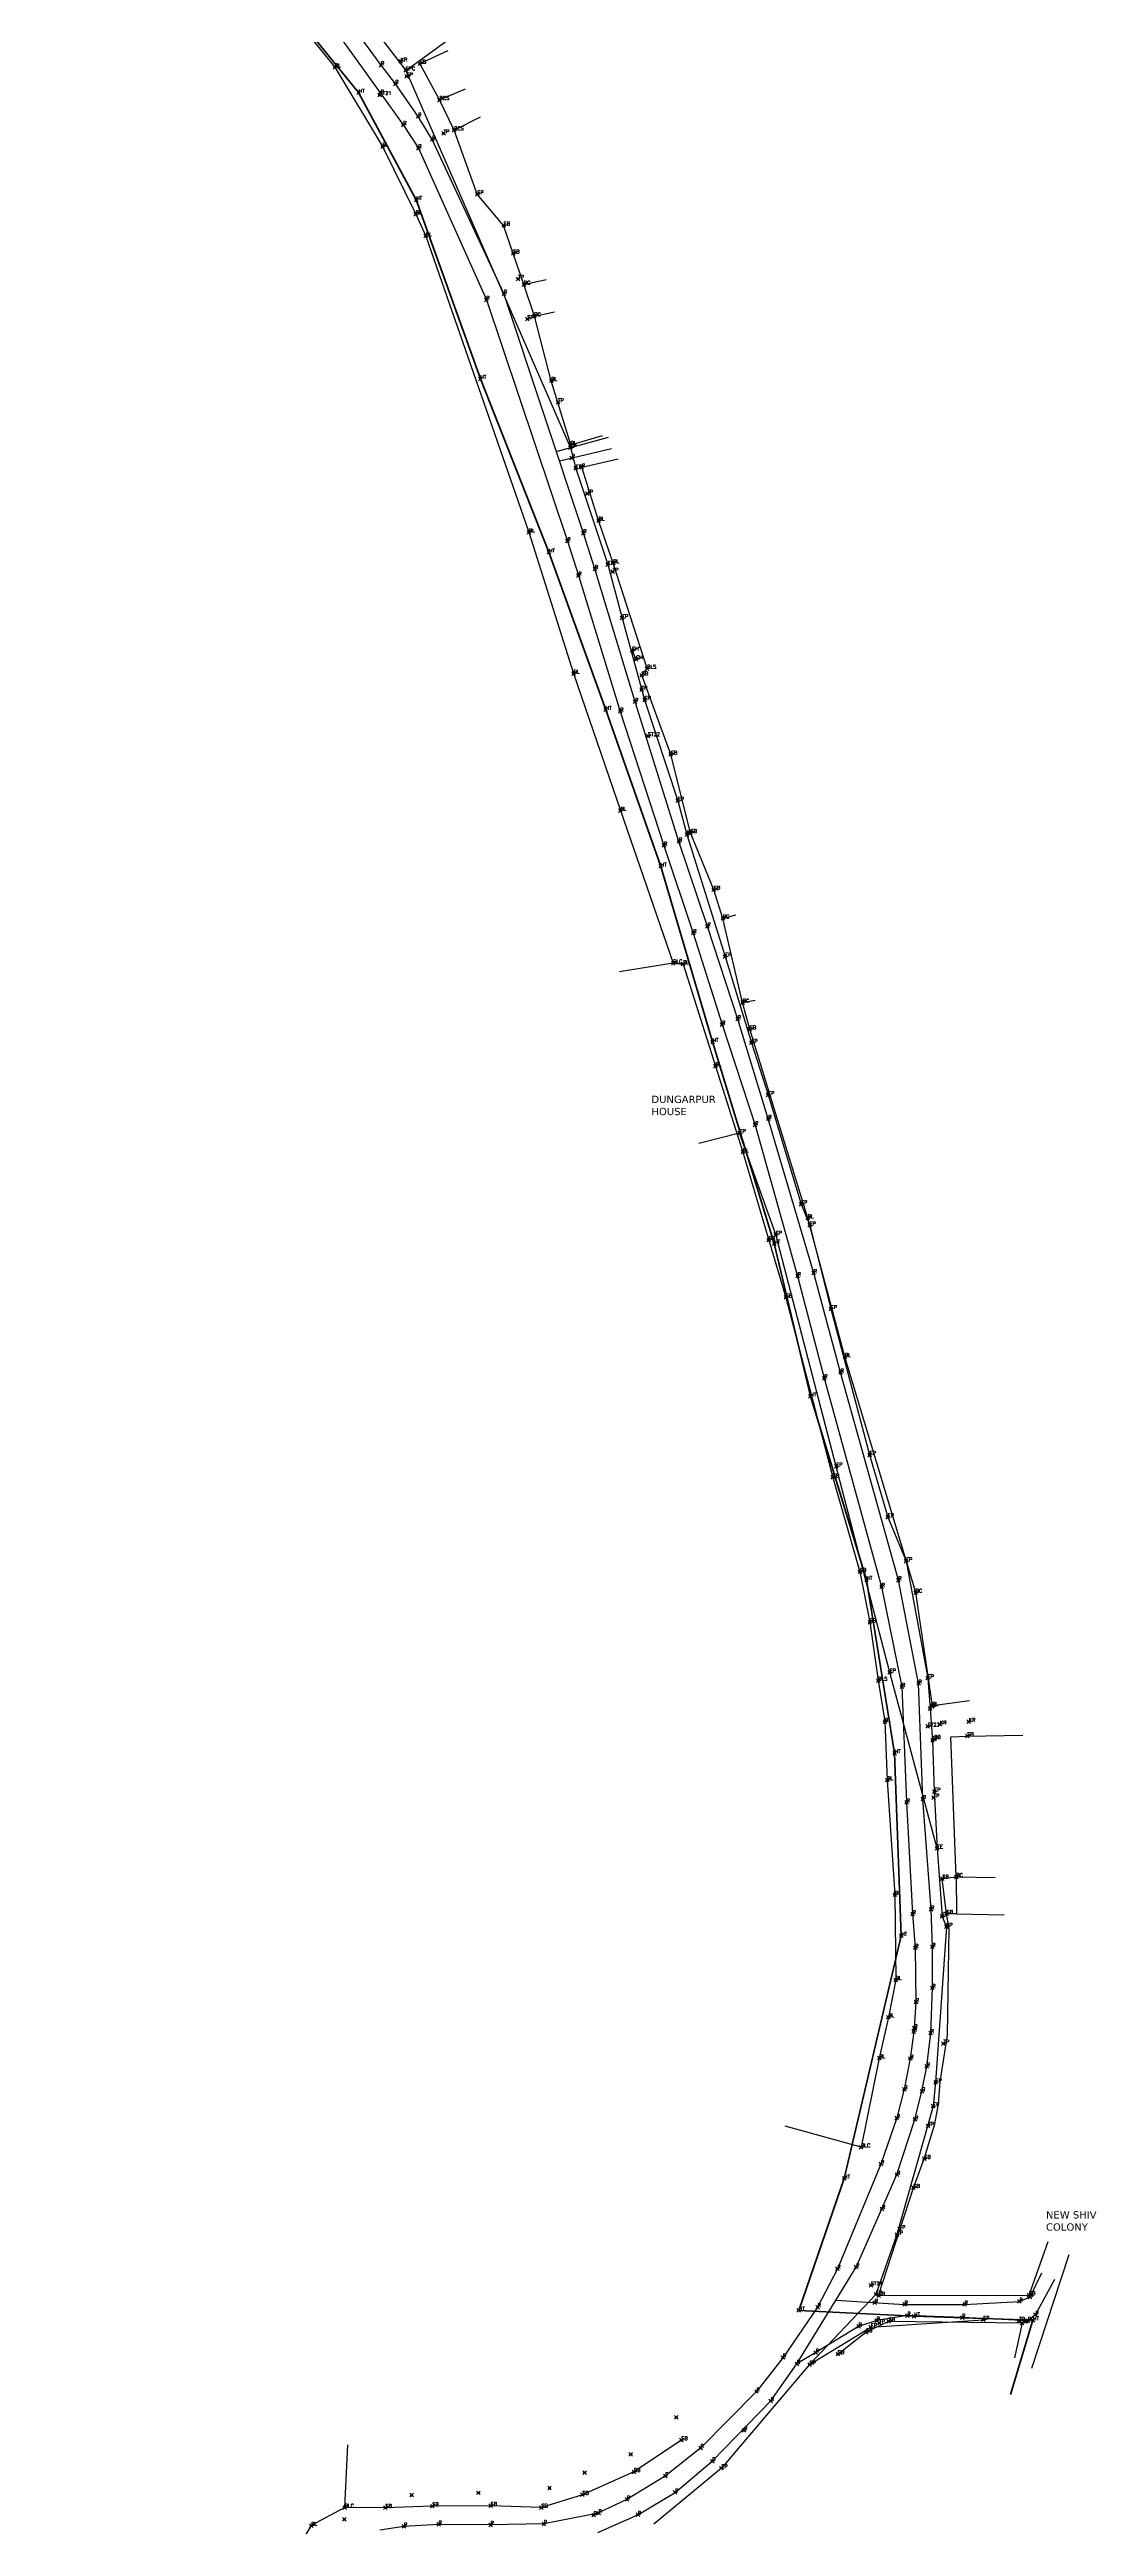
# Model space of a CAD drawing. Extents: x -8268 to 23638, y -6524 to 6806.
# Drawn here: x -2359 to -2072, y 5074 to 5754 of the extents above; entities that cross this region are included whole.
import ezdxf

# ---------------------------------------------------------------- set-up
doc = ezdxf.new("R2010")
doc.units = 0
doc.header["$MEASUREMENT"] = 0
doc.header["$PDMODE"] = 35
doc.header["$PDSIZE"] = 0.5
doc.linetypes.add('ACAD_ISO14W100', pattern=[24, 12, -3, 0, -3, 0, -3, 0, -3])
doc.linetypes.add('DASHED', pattern=[0.75, 0.5, -0.25])
doc.layers.add('2', color=1, linetype='Continuous')
for name, color, linetype, lineweight in [('B.L', 221, 'Continuous', 30), ('DRG', 6, 'Continuous', 30), ('EP', 5, 'Continuous', 30), ('H-T-LINE', 1, 'ACAD_ISO14W100', 40), ('ROAD', 9, 'Continuous', 30), ('S-B', 240, 'DASHED', 30), ('TEXT', 7, 'Continuous', 30)]:
    doc.layers.add(name, color=color, linetype=linetype, lineweight=lineweight)
doc.styles.get("Standard").update_dxf_attribs({"font": 'simplex.shx'})

# ---------------------------------------------------------------- blocks, each defined once
blk = doc.blocks.new('30-05-08')
for p in [(8458.67, 9501.93), (8405.26, 9465.68), (8406.66, 9459.44), (8380.13, 9450.52), (8392.79, 9455.54), (8393.66, 9450.71), (8332.68, 9444.35), (8351, 9444.97), (8370.49, 9446.27), (8379.54, 9444.45), (8314.21, 9437.68), (8314.32, 9440.93), (8325.48, 9440.88), (8338.34, 9441.31), (8354.34, 9441.44), (8368.29, 9440.91), (8383.97, 9439.39), (8305.15, 9435.96), (8330.54, 9435.75), (8340.06, 9436.31), (8354.35, 9436.18), (8368.94, 9436.44)]:
    blk.add_point(p)
at = {"layer": 'B.L', "linetype": 'Continuous'}
blk.add_lwpolyline([(8314.32, 9440.93), (8305.15, 9435.96), (8302.53, 9431.7), (8299.46, 9424.78), (8291.98, 9402.53), (8289.68, 9392.57), (8286.93, 9375.43), (8288.45, 9359.12), (8291.11, 9344.66), (8292.18, 9332.22), (8286.08, 9333.68)], dxfattribs=at)
at = {"layer": 'ROAD', "linetype": 'Continuous'}
blk.add_lwpolyline([(8383.97, 9439.39), (8368.94, 9436.44), (8354.35, 9436.18), (8340.06, 9436.31), (8330.54, 9435.75), (8323.92, 9434.7)], dxfattribs=at)
at = {"layer": 'S-B', "linetype": 'Continuous'}
blk.add_lwpolyline([(8406.66, 9459.44), (8393.66, 9450.71), (8379.54, 9444.45), (8368.29, 9440.91), (8354.34, 9441.44), (8338.34, 9441.31), (8325.48, 9440.88), (8314.32, 9440.93), (8315.19, 9458.13)], dxfattribs=at)
at = {"layer": '2'}
for s, p in [('ST24', (8458.67, 9501.93)), ('SB', (8406.66, 9459.44)), ('SB', (8393.66, 9450.71)), ('SB', (8379.54, 9444.45)), ('BL', (8305.15, 9435.96)), ('BLC', (8314.32, 9440.93)), ('SB', (8325.48, 9440.88)), ('R', (8330.54, 9435.75)), ('SB', (8338.34, 9441.31)), ('R', (8340.06, 9436.31)), ('SB', (8354.34, 9441.44)), ('R', (8354.35, 9436.18)), ('SB', (8368.29, 9440.91)), ('R', (8368.94, 9436.44)), ('R', (8383.97, 9439.39))]:
    blk.add_text(s, height=1, dxfattribs=at).set_placement(p)

msp = doc.modelspace()

# ---------------------------------------------------------------- linework, layer by layer
for p in [(-2280.803, 5748.743), (-2268.156, 5749.321), (-2262.758, 5750.341), (-2261.392, 5747.899), (-2261.16, 5746.264), (-2257.509, 5749.751), (-2274.288, 5741.787), (-2268.541, 5741.144), (-2268.253, 5741.594), (-2264.221, 5744.181), (-2252.118, 5739.796), (-2262.069, 5732.923), (-2257.974, 5735.252), (-2248.104, 5731.462), (-2267.728, 5726.984), (-2257.915, 5726.516), (-2254.099, 5728.969), (-2251.011, 5730.624), (-2258.499, 5712.348), (-2241.756, 5713.896), (-2258.627, 5708.42), (-2234.526, 5705.338), (-2255.876, 5702.427), (-2231.897, 5697.675), (-2230.541, 5690.668), (-2239.262, 5684.899), (-2234.447, 5686.631), (-2228.957, 5689.115), (-2228.002, 5679.644), (-2226.09, 5680.396), (-2240.91, 5663.195), (-2221.436, 5662.684), (-2219.592, 5656.819), (-2216.218, 5644.329), (-2216.122, 5645.095), (-2215.815, 5641.544), (-2214.729, 5638.64), (-2213.09, 5638.943), (-2211.577, 5631.729), (-2208.475, 5624.332), (-2227.581, 5621.101), (-2222.084, 5615.61), (-2217.004, 5618.681), (-2212.653, 5620.858), (-2214.01, 5609.241), (-2209.475, 5611.062), (-2205.945, 5612.225), (-2204.595, 5610.279), (-2204.451, 5612.636), (-2202.03, 5597.546), (-2199.306, 5588.709), (-2215.328, 5582.318), (-2198.204, 5586.275), (-2196.631, 5581.878), (-2195.153, 5583.711), (-2198.465, 5574.576), (-2196.661, 5577.91), (-2195.839, 5575.117), (-2206.522, 5572.397), (-2202.539, 5571.963), (-2194.902, 5565.171), (-2188.659, 5560.121), (-2186.765, 5547.427), (-2202.482, 5544.703), (-2190.552, 5535.175), (-2186.428, 5536.259), (-2184.221, 5538.143), (-2183.266, 5538.593), (-2191.432, 5529.386), (-2176.865, 5523.011), (-2174.371, 5515.136), (-2182.519, 5511.109), (-2178.619, 5512.935), (-2187.992, 5502.809), (-2185.3, 5502.61), (-2173.765, 5504.665), (-2170.31, 5487.486), (-2168.954, 5492.042), (-2177.208, 5481.22), (-2174.576, 5485.975), (-2166.998, 5484.688), (-2166.531, 5480.972), (-2176.418, 5474.565), (-2161.977, 5466.659), (-2161.946, 5460.136), (-2169.778, 5456.214), (-2165.526, 5458.401), (-2168.904, 5450.995), (-2152.904, 5436.679), (-2151.099, 5432.85), (-2161.804, 5426.809), (-2160.281, 5425.867), (-2159.881, 5428.32), (-2150.56, 5430.866), (-2153.873, 5416.948), (-2149.465, 5417.762), (-2157.109, 5411.105), (-2144.757, 5407.92), (-2140.908, 5394.819), (-2146.557, 5388.915), (-2142.099, 5390.524), (-2150.384, 5383.95), (-2143.256, 5364.705), (-2134.131, 5367.876), (-2144.225, 5361.693), (-2129.141, 5350.76), (-2124.126, 5338.668), (-2136.787, 5335.772), (-2134.976, 5333.597), (-2130.825, 5331.665), (-2126.235, 5333.467), (-2121.486, 5330.075), (-2134.062, 5321.921), (-2131.747, 5305.931), (-2128.608, 5308.174), (-2125.278, 5304.225), (-2120.671, 5305.12), (-2118.193, 5306.596), (-2117.551, 5298.212), (-2116.897, 5299.021), (-2129.943, 5294.648), (-2118.183, 5293.33), (-2116.873, 5289.561), (-2116.384, 5289.907), (-2114.827, 5293.919), (-2107.345, 5290.679), (-2106.918, 5294.613), (-2127.267, 5285.983), (-2129.286, 5278.589), (-2116.37, 5275.459), (-2123.988, 5272.504), (-2119.523, 5273.425), (-2116.568, 5273.793), (-2115.622, 5259.834), (-2114.197, 5251.585), (-2110.342, 5252.045), (-2127.204, 5247.127), (-2122.329, 5241.857), (-2117.275, 5243.11), (-2113.002, 5241.91), (-2125.454, 5235.877), (-2114.23, 5241.181), (-2113.075, 5238.339), (-2121.601, 5232.592), (-2116.889, 5232.839), (-2126.962, 5223.753), (-2116.886, 5221.586), (-2121.44, 5217.67), (-2128.971, 5213.537), (-2122.003, 5209.555), (-2121.865, 5210.564), (-2117.374, 5209.185), (-2131.463, 5202.311), (-2122.989, 5202.191), (-2113.864, 5206.291), (-2118.438, 5200), (-2116.024, 5195.654), (-2124.602, 5193.737), (-2119.754, 5193.196), (-2116.701, 5189.127), (-2126.673, 5185.879), (-2121.681, 5185.458), (-2118.066, 5183.685), (-2136.463, 5177.825), (-2119.127, 5174.671), (-2141.099, 5169.27), (-2131.011, 5173.224), (-2126.646, 5170.338), (-2122.112, 5166.697), (-2130.747, 5160.906), (-2126.646, 5153.853), (-2125.908, 5155.381), (-2142.937, 5144.483), (-2137.822, 5144.946), (-2133.755, 5139.933), (-2153.564, 5133.061), (-2148.377, 5133.916), (-2132.726, 5135.174), (-2132.39, 5137.446), (-2131.663, 5137.092), (-2124.531, 5134.676), (-2108.068, 5134.702), (-2093.036, 5135.496), (-2090.386, 5137.247), (-2090.106, 5136.737), (-2137.152, 5128.641), (-2135.123, 5127.038), (-2133.798, 5128.46), (-2132.178, 5130.263), (-2131.484, 5129.579), (-2128.887, 5130.076), (-2123.739, 5131.618), (-2121.914, 5131.436), (-2108.729, 5131.059), (-2102.965, 5130.489), (-2093.108, 5130.199), (-2092.292, 5129.608), (-2090.664, 5130.222), (-2089.304, 5130.349), (-2088.649, 5131.878), (-2157.873, 5120.116), (-2148.906, 5121.478), (-2142.839, 5121.058), (-2154.066, 5118.366), (-2150.609, 5118.183), (-2165.152, 5110.789), (-2161.248, 5108.179), (-2168.551, 5100.106), (-2180.461, 5095.311), (-2190.202, 5087.57), (-2177.276, 5091.631), (-2174.769, 5089.745), (-2200.68, 5081.153), (-2187.485, 5083.093), (-2209.861, 5076.839), (-2197.701, 5076.977)]:
    msp.add_point(p)
at = {"layer": 'DRG', "linetype": 'Continuous'}
for p, q in [((-2294.086, 5765.093), (-2280.803, 5748.743)), ((-2280.803, 5748.743), (-2267.728, 5726.984)), ((-2252.118, 5739.796), (-2244.959, 5742.795)), ((-2248.104, 5731.462), (-2252.118, 5739.796)), ((-2248.104, 5731.462), (-2240.882, 5735.118)), ((-2267.728, 5726.984), (-2258.627, 5708.42)), ((-2258.627, 5708.42), (-2255.876, 5702.427)), ((-2255.876, 5702.427), (-2227.581, 5621.101)), ((-2228.957, 5689.115), (-2222.898, 5690.495)), ((-2226.09, 5680.396), (-2228.957, 5689.115)), ((-2226.09, 5680.396), (-2220.553, 5681.651)), ((-2221.436, 5662.684), (-2226.09, 5680.396)), ((-2216.122, 5645.095), (-2221.436, 5662.684)), ((-2216.122, 5645.095), (-2207.426, 5647.714)), ((-2213.09, 5638.943), (-2203.137, 5641.283)), ((-2208.475, 5624.332), (-2213.09, 5638.943)), ((-2204.451, 5612.636), (-2208.475, 5624.332)), ((-2227.581, 5621.101), (-2215.328, 5582.318)), ((-2195.153, 5583.711), (-2204.451, 5612.636)), ((-2199.306, 5588.709), (-2197.134, 5589.672)), ((-2198.204, 5586.275), (-2199.306, 5588.709)), ((-2215.328, 5582.318), (-2202.482, 5544.703)), ((-2198.204, 5586.275), (-2196.207, 5586.967)), ((-2202.482, 5544.703), (-2187.992, 5502.809)), ((-2174.371, 5515.136), (-2170.86, 5516.139)), ((-2168.954, 5492.042), (-2174.371, 5515.136)), ((-2187.992, 5502.809), (-2202.758, 5500.426)), ((-2187.992, 5502.809), (-2185.3, 5502.61)), ((-2185.3, 5502.61), (-2176.418, 5474.565)), ((-2168.954, 5492.042), (-2165.516, 5492.685)), ((-2176.418, 5474.565), (-2168.904, 5450.995)), ((-2131.747, 5305.931), (-2129.943, 5294.648)), ((-2129.943, 5294.648), (-2129.286, 5278.589)), ((-2129.286, 5278.589), (-2127.204, 5247.127)), ((-2110.342, 5252.045), (-2099.708, 5251.896)), ((-2110.342, 5252.045), (-2110.277, 5241.915)), ((-2127.204, 5247.127), (-2126.962, 5223.753)), ((-2110.277, 5241.915), (-2097.201, 5241.592)), ((-2126.962, 5223.753), (-2128.971, 5213.537)), ((-2128.971, 5213.537), (-2131.463, 5202.311)), ((-2131.463, 5202.311), (-2136.463, 5177.825)), ((-2136.463, 5177.825), (-2157.306, 5183.649))]:
    msp.add_line(p, q, dxfattribs=at)
at = {"layer": 'EP', "linetype": 'Continuous'}
for p, q in [((-2169.778, 5456.214), (-2180.948, 5453.311)), ((-2159.881, 5428.32), (-2169.778, 5456.214)), ((-2143.256, 5364.705), (-2159.881, 5428.32)), ((-2128.608, 5308.174), (-2143.256, 5364.705))]:
    msp.add_line(p, q, dxfattribs=at)
for points in [[(-2359.081, 5896.129), (-2340.964, 5862.682), (-2312.769, 5816.364), (-2300.243, 5798.683), (-2261.392, 5747.899), (-2249.989, 5756.055)], [(-2261.392, 5747.899), (-2216.218, 5644.329), (-2214.729, 5638.64), (-2205.945, 5612.225), (-2202.03, 5597.546), (-2195.839, 5575.117), (-2186.765, 5547.427), (-2184.221, 5538.143), (-2173.765, 5504.665), (-2166.531, 5480.972), (-2161.977, 5466.659), (-2152.904, 5436.679), (-2150.56, 5430.866), (-2144.757, 5407.92), (-2134.131, 5367.876), (-2129.141, 5350.76), (-2124.126, 5338.668), (-2118.193, 5306.596), (-2116.873, 5289.561), (-2116.37, 5275.459), (-2115.622, 5259.834), (-2128.608, 5308.174)], [(-2115.622, 5259.834), (-2114.23, 5241.181), (-2113.075, 5238.339), (-2116.024, 5195.654), (-2116.701, 5189.127), (-2126.646, 5153.853), (-2132.39, 5137.446), (-2150.609, 5118.183)], [(-2150.609, 5118.183), (-2133.798, 5128.46), (-2102.965, 5130.489)], [(-2150.609, 5118.183), (-2174.769, 5089.745), (-2193.274, 5074.37)]]:
    msp.add_lwpolyline(points, dxfattribs=at)
at = {"layer": 'H-T-LINE', "linetype": 'Continuous'}
msp.add_lwpolyline([(-2308.109, 5783.44), (-2274.288, 5741.787), (-2258.499, 5712.348), (-2240.91, 5663.195), (-2222.084, 5615.61), (-2206.522, 5572.397), (-2191.432, 5529.386), (-2177.208, 5481.22), (-2160.281, 5425.867), (-2150.384, 5383.95), (-2134.976, 5333.597), (-2127.267, 5285.983), (-2125.454, 5235.877), (-2141.099, 5169.27), (-2153.564, 5133.061), (-2121.914, 5131.436), (-2089.304, 5130.349), (-2095.471, 5109.968)], dxfattribs=at)
at = {"layer": 'ROAD', "linetype": 'Continuous'}
for p, q in [((-2220.076, 5643.261), (-2205.731, 5647.233)), ((-2219.239, 5640.735), (-2204.897, 5644.125)), ((-2090.106, 5136.737), (-2086.92, 5143.35)), ((-2083.378, 5141.522), (-2088.649, 5131.878)), ((-2143.398, 5135.823), (-2124.531, 5134.676)), ((-2124.531, 5134.676), (-2108.068, 5134.702)), ((-2108.068, 5134.702), (-2093.036, 5135.496)), ((-2093.036, 5135.496), (-2090.106, 5136.737)), ((-2137.152, 5128.641), (-2148.906, 5121.478)), ((-2132.178, 5130.263), (-2137.152, 5128.641)), ((-2123.739, 5131.618), (-2132.178, 5130.263)), ((-2108.729, 5131.059), (-2123.739, 5131.618)), ((-2090.664, 5130.222), (-2108.729, 5131.059)), ((-2088.649, 5131.878), (-2090.664, 5130.222)), ((-2148.906, 5121.478), (-2154.066, 5118.366))]:
    msp.add_line(p, q, dxfattribs=at)
for points in [[(-2117.275, 5243.11), (-2119.523, 5273.425), (-2120.671, 5305.12), (-2126.235, 5333.467), (-2142.099, 5390.524), (-2149.465, 5417.762), (-2161.946, 5460.136), (-2170.31, 5487.486), (-2178.619, 5512.935), (-2186.428, 5536.259), (-2198.465, 5574.576), (-2209.475, 5611.062), (-2212.653, 5620.858), (-2234.447, 5686.631), (-2254.099, 5728.969), (-2257.974, 5735.252), (-2264.221, 5744.181), (-2268.156, 5749.321), (-2274.997, 5758.677)], [(-2278.883, 5756.356), (-2262.069, 5732.923), (-2257.915, 5726.516), (-2239.262, 5684.899), (-2217.004, 5618.681), (-2214.01, 5609.241), (-2202.539, 5571.963), (-2190.552, 5535.175), (-2182.519, 5511.109), (-2174.576, 5485.975), (-2165.526, 5458.401), (-2153.873, 5416.948), (-2146.557, 5388.915), (-2130.825, 5331.665), (-2125.278, 5304.225), (-2123.988, 5272.504), (-2122.329, 5241.857), (-2121.601, 5232.592), (-2121.44, 5217.67), (-2121.865, 5210.564), (-2122.003, 5209.555), (-2122.989, 5202.191), (-2124.602, 5193.737), (-2126.673, 5185.879), (-2131.011, 5173.224), (-2142.937, 5144.483), (-2148.377, 5133.916), (-2157.873, 5120.116), (-2165.152, 5110.789), (-2180.461, 5095.311), (-2190.202, 5087.57), (-2200.68, 5081.153), (-2209.861, 5076.839)], [(-2208.693, 5072.113), (-2197.701, 5076.977), (-2187.485, 5083.093), (-2177.276, 5091.631), (-2161.248, 5108.179), (-2154.066, 5118.366), (-2137.822, 5144.946), (-2130.747, 5160.906), (-2126.646, 5170.338), (-2121.681, 5185.458), (-2119.754, 5193.196), (-2118.438, 5200), (-2117.374, 5209.185), (-2116.886, 5221.586), (-2116.889, 5232.839), (-2117.275, 5243.11)]]:
    msp.add_lwpolyline(points, dxfattribs=at)
at = {"layer": 'S-B', "linetype": 'Continuous'}
for p, q in [((-2257.509, 5749.751), (-2249.741, 5753.32)), ((-2252.118, 5739.796), (-2257.509, 5749.751)), ((-2257.509, 5749.751), (-2257.509, 5749.751)), ((-2241.756, 5713.896), (-2248.104, 5731.462)), ((-2234.526, 5705.338), (-2241.756, 5713.896)), ((-2231.897, 5697.675), (-2234.526, 5705.338)), ((-2228.957, 5689.115), (-2231.897, 5697.675)), ((-2231.897, 5697.675), (-2231.897, 5697.675)), ((-2196.631, 5581.878), (-2195.153, 5583.711)), ((-2188.659, 5560.121), (-2196.631, 5581.878)), ((-2183.266, 5538.593), (-2188.659, 5560.121)), ((-2176.865, 5523.011), (-2183.266, 5538.593)), ((-2174.371, 5515.136), (-2176.865, 5523.011)), ((-2166.998, 5484.688), (-2168.954, 5492.042)), ((-2151.099, 5432.85), (-2166.998, 5484.688)), ((-2168.904, 5450.995), (-2161.804, 5426.809)), ((-2140.908, 5394.819), (-2151.099, 5432.85)), ((-2161.804, 5426.809), (-2157.109, 5411.105)), ((-2157.109, 5411.105), (-2144.225, 5361.693)), ((-2121.486, 5330.075), (-2140.908, 5394.819)), ((-2144.225, 5361.693), (-2136.787, 5335.772)), ((-2136.787, 5335.772), (-2134.062, 5321.921)), ((-2116.897, 5299.021), (-2121.486, 5330.075)), ((-2134.062, 5321.921), (-2131.747, 5305.931)), ((-2106.721, 5300.338), (-2116.897, 5299.021)), ((-2111.812, 5290.447), (-2107.345, 5290.679)), ((-2110.342, 5252.045), (-2111.812, 5290.447)), ((-2107.345, 5290.679), (-2092.099, 5290.933)), ((-2114.197, 5251.585), (-2110.342, 5252.045)), ((-2113.002, 5241.91), (-2114.197, 5251.585)), ((-2110.277, 5241.915), (-2113.002, 5241.91)), ((-2112.268, 5237.892), (-2113.002, 5241.91)), ((-2112.716, 5208.601), (-2112.268, 5237.892)), ((-2114.737, 5195.815), (-2112.716, 5208.601)), ((-2115.184, 5189.627), (-2114.737, 5195.815)), ((-2116.226, 5184.276), (-2115.184, 5189.627)), ((-2119.127, 5174.671), (-2116.226, 5184.276)), ((-2122.112, 5166.697), (-2119.127, 5174.671)), ((-2131.663, 5137.092), (-2122.112, 5166.697)), ((-2090.386, 5137.247), (-2085.158, 5151.976)), ((-2079.475, 5148.326), (-2089.758, 5117.093)), ((-2131.663, 5137.092), (-2090.386, 5137.247)), ((-2142.839, 5121.058), (-2135.123, 5127.038)), ((-2135.123, 5127.038), (-2128.887, 5130.076)), ((-2128.887, 5130.076), (-2092.292, 5129.608)), ((-2092.292, 5129.608), (-2094.359, 5120.067))]:
    msp.add_line(p, q, dxfattribs=at)

# ---------------------------------------------------------------- block references
at = {"layer": 'TEXT', "linetype": 'Continuous'}
msp.add_blockref('30-05-08', (-10592.43, -4361.999), dxfattribs=at)

# ---------------------------------------------------------------- texts
at = {"layer": '2'}
for s, p in [('BL', (-2280.803, 5748.743)), ('R', (-2268.156, 5749.321)), ('R', (-2264.221, 5744.181)), ('KR', (-2262.758, 5750.341)), ('EPC', (-2261.392, 5747.899)), ('SP', (-2261.16, 5746.264)), ('SB', (-2257.509, 5749.751)), ('HT', (-2274.288, 5741.787)), ('ST21', (-2268.541, 5741.144)), ('R', (-2268.253, 5741.594)), ('BCS', (-2252.118, 5739.796)), ('R', (-2262.069, 5732.923)), ('R', (-2257.974, 5735.252)), ('TP', (-2251.011, 5730.624)), ('BCS', (-2248.104, 5731.462)), ('BL', (-2267.728, 5726.984)), ('R', (-2257.915, 5726.516)), ('R', (-2254.099, 5728.969)), ('HT', (-2258.499, 5712.348)), ('SP', (-2241.756, 5713.896)), ('BL', (-2258.627, 5708.42)), ('SB', (-2234.526, 5705.338)), ('BL', (-2255.876, 5702.427)), ('SB', (-2231.897, 5697.675)), ('TP', (-2230.541, 5690.668)), ('R', (-2239.262, 5684.899)), ('R', (-2234.447, 5686.631)), ('BC', (-2228.957, 5689.115)), ('SP', (-2228.002, 5679.644)), ('BC', (-2226.09, 5680.396)), ('HT', (-2240.91, 5663.195)), ('BL', (-2221.436, 5662.684)), ('TP', (-2219.592, 5656.819)), ('EP', (-2216.218, 5644.329)), ('BL', (-2216.122, 5645.095)), ('R', (-2215.815, 5641.544)), ('EP', (-2214.729, 5638.64)), ('R', (-2213.09, 5638.943)), ('TP', (-2211.577, 5631.729)), ('BL', (-2208.475, 5624.332)), ('BL', (-2227.581, 5621.101)), ('HT', (-2222.084, 5615.61)), ('R', (-2217.004, 5618.681)), ('R', (-2212.653, 5620.858)), ('R', (-2214.01, 5609.241)), ('R', (-2209.475, 5611.062)), ('EP', (-2205.945, 5612.225)), ('TP', (-2204.595, 5610.279)), ('BL', (-2204.451, 5612.636)), ('EP', (-2202.03, 5597.546)), ('CH', (-2199.306, 5588.709)), ('BL', (-2215.328, 5582.318)), ('CH', (-2198.204, 5586.275)), ('SB', (-2196.631, 5581.878)), ('BLS', (-2195.153, 5583.711)), ('R', (-2198.465, 5574.576)), ('TP', (-2196.661, 5577.91)), ('EP', (-2195.839, 5575.117)), ('HT', (-2206.522, 5572.397)), ('R', (-2202.539, 5571.963)), ('ST22', (-2194.902, 5565.171)), ('SB', (-2188.659, 5560.121)), ('EP', (-2186.765, 5547.427)), ('BL', (-2202.482, 5544.703)), ('R', (-2190.552, 5535.175)), ('R', (-2186.428, 5536.259)), ('EP', (-2184.221, 5538.143)), ('SB', (-2183.266, 5538.593)), ('HT', (-2191.432, 5529.386)), ('SB', (-2176.865, 5523.011)), ('R', (-2178.619, 5512.935)), ('BC', (-2174.371, 5515.136)), ('R', (-2182.519, 5511.109)), ('BLC', (-2187.992, 5502.809)), ('BL', (-2185.3, 5502.61)), ('EP', (-2173.765, 5504.665)), ('R', (-2174.576, 5485.975)), ('R', (-2170.31, 5487.486)), ('BC', (-2168.954, 5492.042)), ('HT', (-2177.208, 5481.22)), ('SB', (-2166.998, 5484.688)), ('EP', (-2166.531, 5480.972)), ('BL', (-2176.418, 5474.565)), ('EP', (-2161.977, 5466.659)), ('R', (-2161.946, 5460.136)), ('EP', (-2169.778, 5456.214)), ('R', (-2165.526, 5458.401)), ('BL', (-2168.904, 5450.995)), ('EP', (-2152.904, 5436.679)), ('BL', (-2151.099, 5432.85)), ('SB', (-2161.804, 5426.809)), ('HT', (-2160.281, 5425.867)), ('EP', (-2159.881, 5428.32)), ('EP', (-2150.56, 5430.866)), ('R', (-2149.465, 5417.762)), ('SB', (-2157.109, 5411.105)), ('R', (-2153.873, 5416.948)), ('EP', (-2144.757, 5407.92)), ('R', (-2142.099, 5390.524)), ('BL', (-2140.908, 5394.819)), ('HT', (-2150.384, 5383.95)), ('R', (-2146.557, 5388.915)), ('EP', (-2143.256, 5364.705)), ('EP', (-2134.131, 5367.876)), ('SB', (-2144.225, 5361.693)), ('EP', (-2129.141, 5350.76)), ('EP', (-2124.126, 5338.668)), ('SB', (-2136.787, 5335.772)), ('HT', (-2134.976, 5333.597)), ('R', (-2130.825, 5331.665)), ('R', (-2126.235, 5333.467)), ('BC', (-2121.486, 5330.075)), ('SB', (-2134.062, 5321.921)), ('BLS', (-2131.747, 5305.931)), ('EP', (-2128.608, 5308.174)), ('R', (-2125.278, 5304.225)), ('R', (-2120.671, 5305.12)), ('EP', (-2118.193, 5306.596)), ('TP', (-2117.551, 5298.212)), ('BL', (-2116.897, 5299.021)), ('BL', (-2129.943, 5294.648)), ('ST23', (-2118.183, 5293.33)), ('EP', (-2116.873, 5289.561)), ('SB', (-2116.384, 5289.907)), ('KR', (-2114.827, 5293.919)), ('SB', (-2107.345, 5290.679)), ('KR', (-2106.918, 5294.613)), ('HT', (-2127.267, 5285.983)), ('BL', (-2129.286, 5278.589)), ('EP', (-2116.37, 5275.459)), ('R', (-2123.988, 5272.504)), ('R', (-2119.523, 5273.425)), ('TP', (-2116.568, 5273.793)), ('EE', (-2115.622, 5259.834)), ('SB', (-2114.197, 5251.585)), ('BC', (-2110.342, 5252.045)), ('BL', (-2127.204, 5247.127)), ('R', (-2122.329, 5241.857)), ('R', (-2117.275, 5243.11)), ('EP', (-2114.23, 5241.181)), ('SB', (-2113.002, 5241.91)), ('HT', (-2125.454, 5235.877)), ('EP', (-2113.075, 5238.339)), ('R', (-2121.601, 5232.592)), ('R', (-2116.889, 5232.839)), ('BL', (-2126.962, 5223.753)), ('R', (-2116.886, 5221.586)), ('R', (-2121.44, 5217.67)), ('BL', (-2128.971, 5213.537)), ('R', (-2122.003, 5209.555)), ('R', (-2121.865, 5210.564)), ('R', (-2117.374, 5209.185)), ('BL', (-2131.463, 5202.311)), ('R', (-2122.989, 5202.191)), ('TP', (-2113.864, 5206.291)), ('R', (-2124.602, 5193.737)), ('R', (-2118.438, 5200)), ('EP', (-2116.024, 5195.654)), ('R', (-2119.754, 5193.196)), ('EP', (-2116.701, 5189.127)), ('R', (-2126.673, 5185.879)), ('R', (-2121.681, 5185.458)), ('TP', (-2118.066, 5183.685)), ('BLC', (-2136.463, 5177.825)), ('R', (-2131.011, 5173.224)), ('SB', (-2119.127, 5174.671)), ('HT', (-2141.099, 5169.27)), ('R', (-2126.646, 5170.338)), ('SB', (-2122.112, 5166.697)), ('R', (-2130.747, 5160.906)), ('EP', (-2126.646, 5153.853)), ('TP', (-2125.908, 5155.381)), ('R', (-2142.937, 5144.483)), ('R', (-2137.822, 5144.946)), ('ST24', (-2133.755, 5139.933)), ('HT', (-2153.564, 5133.061)), ('R', (-2148.377, 5133.916)), ('R', (-2132.726, 5135.174)), ('EP', (-2132.39, 5137.446)), ('SB', (-2131.663, 5137.092)), ('R', (-2124.531, 5134.676)), ('R', (-2108.068, 5134.702)), ('R', (-2093.036, 5135.496)), ('SB', (-2090.386, 5137.247)), ('R', (-2090.106, 5136.737)), ('R', (-2137.152, 5128.641)), ('SB', (-2135.123, 5127.038)), ('EP', (-2133.798, 5128.46)), ('R', (-2132.178, 5130.263)), ('TP', (-2131.484, 5129.579)), ('SB', (-2128.887, 5130.076)), ('R', (-2123.739, 5131.618)), ('HT', (-2121.914, 5131.436)), ('R', (-2108.729, 5131.059)), ('EP', (-2102.965, 5130.489)), ('TP', (-2093.108, 5130.199)), ('SB', (-2092.292, 5129.608)), ('R', (-2090.664, 5130.222)), ('HT', (-2089.304, 5130.349)), ('R', (-2088.649, 5131.878)), ('R', (-2157.873, 5120.116)), ('R', (-2148.906, 5121.478)), ('SB', (-2142.839, 5121.058)), ('R', (-2154.066, 5118.366)), ('DP', (-2150.609, 5118.183)), ('R', (-2165.152, 5110.789)), ('R', (-2161.248, 5108.179)), ('R', (-2168.551, 5100.106)), ('R', (-2180.461, 5095.311)), ('R', (-2177.276, 5091.631)), ('R', (-2190.202, 5087.57)), ('EP', (-2174.769, 5089.745)), ('R', (-2200.68, 5081.153)), ('R', (-2187.485, 5083.093)), ('R', (-2209.861, 5076.839)), ('R', (-2197.701, 5076.977))]:
    msp.add_text(s, height=1, dxfattribs=at).set_placement(p)
at = {"layer": 'TEXT', "linetype": 'Continuous', "char_height": 2, "width": 37.37561, "attachment_point": 1}
for s, insert in [('{\\fVerdana|b0|i0|c0|p34;\\C0;DUNGARPUR\\PHOUSE}', (-2193.973, 5466.46)), ('{\\fVerdana|b0|i0|c0|p34;\\C0;NEW SHIV\\PCOLONY}', (-2085.74, 5160.27))]:
    msp.add_mtext(s, dxfattribs=dict(at, insert=insert))

doc.saveas('drawing.dxf')
